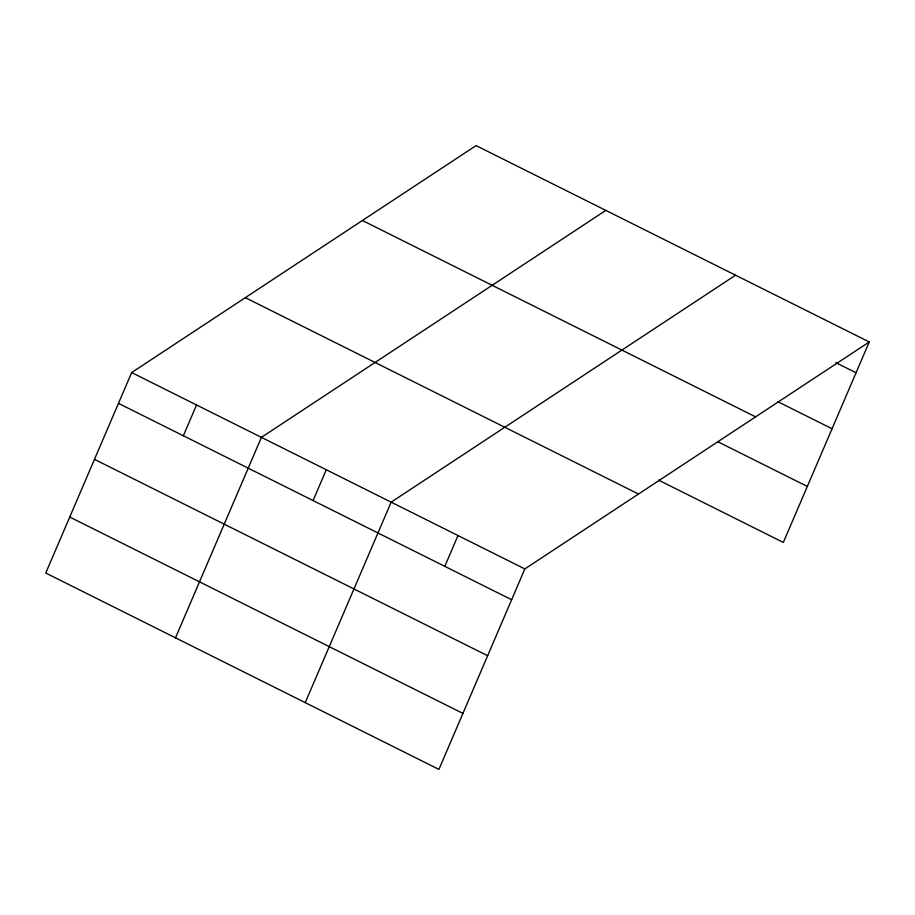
<?xml version="1.0" encoding="UTF-8"?>
<svg xmlns="http://www.w3.org/2000/svg" width="915" height="915" viewBox="0 0 915 915"><rect width="100%" height="100%" fill="white"/><g stroke="black" fill="none" stroke-linecap="round" stroke-linejoin="round"><path stroke-width="1.37" d="M131.669 372.565L45.75 573.03L438.925 769.401L524.844 568.924L869.25 341.97L476.075 145.599L131.669 372.565L524.844 568.924M183.343 435.757L196.542 404.968M175.497 637.835L261.416 437.37L605.822 210.404M313.09 500.562L326.289 469.761M305.244 702.64L391.163 502.163L735.569 275.198M444.804 566.339L458.003 535.55M869.25 341.97L783.332 542.435L658.48 480.078M835.875 362.683L856.051 372.76M777.819 401.674L832.055 428.758M362.42 220.504L755.596 416.863M717.783 441.728L807.327 486.437M245.323 297.661L638.498 494.031M118.47 403.366L511.645 599.725M94.474 459.353L487.649 655.723M69.746 517.044L462.921 713.403"/></g></svg>
